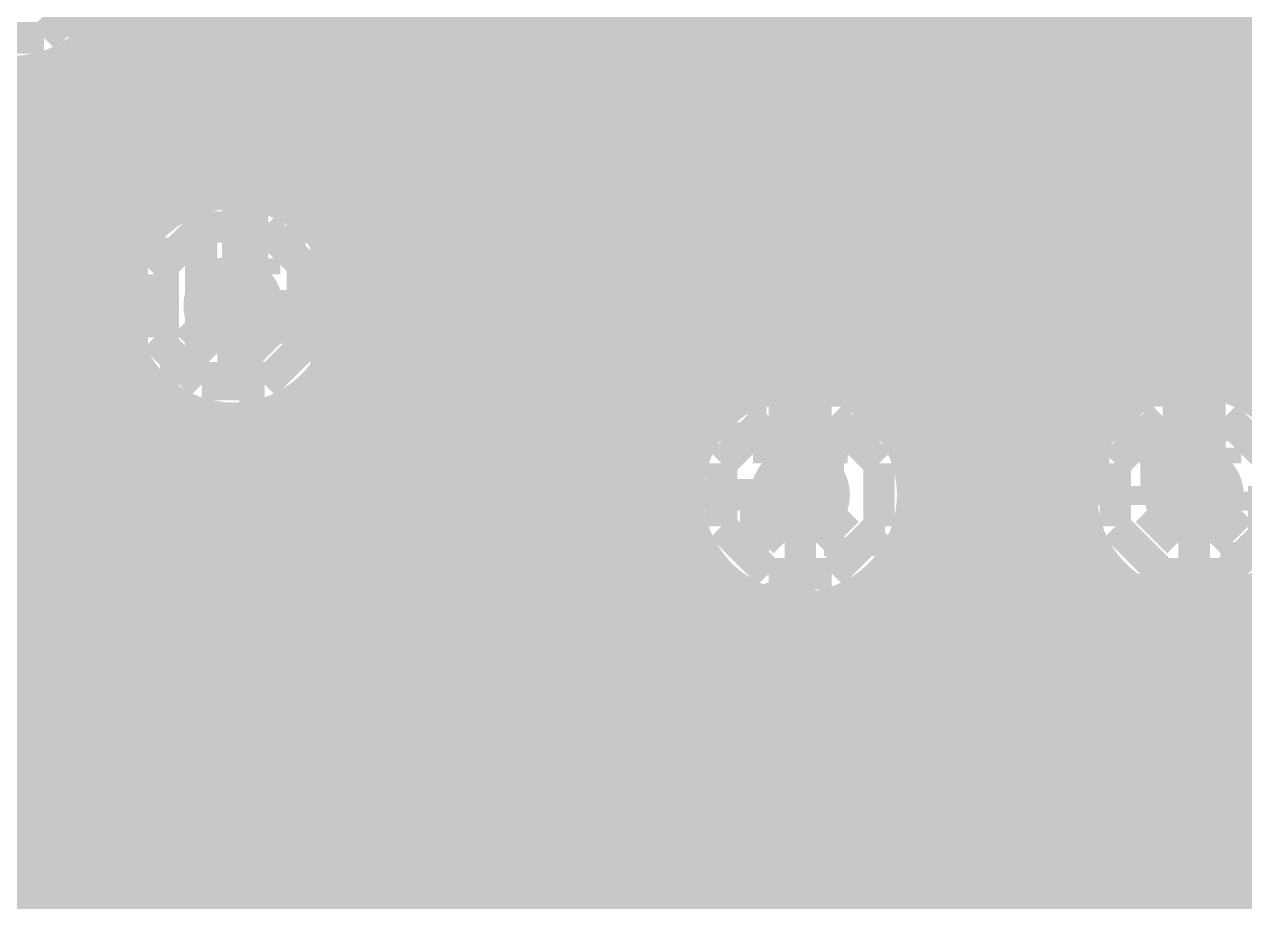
# Model space of a CAD drawing. Extents: x -5 to 157, y -120 to 103.
# Drawn here: x 106.01 to 115.85, y 38.63 to 45.7 of the extents above; entities that cross this region are included whole.
import ezdxf

# ---------------------------------------------------------------- set-up
doc = ezdxf.new("R2010")
doc.units = 0
doc.header["$MEASUREMENT"] = 0
doc.layers.get('0').update_dxf_attribs({"linetype": 'CONTINUOUS'})
for name, color, linetype in [('22-304-2_BOT', 7, 'CONTINUOUS'), ('22-304-2_DRD', 7, 'CONTINUOUS'), ('22-304-2_DRL', 2, 'CONTINUOUS'), ('22-304-2_IN1', 4, 'CONTINUOUS'), ('22-304-2_IN2', 3, 'CONTINUOUS'), ('22-304-2_SMB', 5, 'CONTINUOUS'), ('22-304-2_SMT', 10, 'CONTINUOUS'), ('22-304-2_SPB', 14, 'CONTINUOUS'), ('22-304-2_SPT', 9, 'CONTINUOUS'), ('22-304-2_SSB', 12, 'CONTINUOUS'), ('22-304-2_SST', 11, 'CONTINUOUS'), ('22-304-2_TOP', 13, 'CONTINUOUS'), ('THRUHOLE_TAP', 7, 'CONTINUOUS')]:
    doc.layers.add(name, color=color, linetype=linetype)

# ---------------------------------------------------------------- blocks, each defined once
blk = doc.blocks.new('RECTANGLE_31')
blk.add_solid([(0.9017, 0.508), (0.9017, -0.508), (-0.9017, 0.508), (-0.9017, -0.508)])
blk = doc.blocks.new('ROUND_39')
at = {"const_width": 0.40005}
blk.add_lwpolyline([(-0.200024, 0, 1), (0.200024, 0, 1)], format="xyb", close=True, dxfattribs=at)
blk = doc.blocks.new('ROUND_87')
at = {"const_width": 0.10033}
blk.add_lwpolyline([(-0.050164, 0, 1), (0.050164, 0, 1)], format="xyb", close=True, dxfattribs=at)
blk = doc.blocks.new('ROUND_38')
at = {"const_width": 0.40005}
blk.add_lwpolyline([(-0.200024, 0, 1), (0.200024, 0, 1)], format="xyb", close=True, dxfattribs=at)
blk = doc.blocks.new('RECTANGLE_26')
blk.add_solid([(0.75946, 1.52527), (0.75946, -1.52527), (-0.75946, 1.52527), (-0.75946, -1.52527)])
blk = doc.blocks.new('ROUND_80')
at = {"const_width": 0.10033}
blk.add_lwpolyline([(-0.050164, 0, 1), (0.050164, 0, 1)], format="xyb", close=True, dxfattribs=at)

msp = doc.modelspace()

# ---------------------------------------------------------------- linework, layer by layer
at = {"layer": '22-304-2_BOT', "const_width": 0.254}
for points in [[(118.745, 46.7614), (118.745, 46.609), (117.348, 45.212), (57.023, 45.212), (53.975, 48.26), (53.975, 50.292)], [(121.92, 46.7614), (121.92, 46.736), (119.888, 44.704), (88.9, 44.704), (88.519, 44.323)], [(112.395, 46.7614), (112.395, 46.355), (111.76, 45.72), (106.426, 45.72), (105.918, 46.228)], [(104.14, 43.4086), (104.3686, 43.18), (104.3686, 43.0784), (105.537, 41.91), (112.268, 41.91)], [(109.22, 43.4086), (109.1184, 43.307), (107.823, 43.307), (107.696, 43.434)], [(112.395, 43.4086), (112.395, 43.307), (114.554, 41.148), (116.586, 41.148), (117.348, 41.91)], [(115.443, 41.91), (115.443, 43.2816), (115.57, 43.4086)], [(119.888, 41.91), (118.618, 40.64), (101.6, 40.64)], [(132.461, 35.179), (132.461, 38.354), (130.556, 40.259), (124.46, 40.259), (123.317, 39.116), (97.409, 39.116), (94.869, 41.656), (79.629, 41.656)], [(111.6203, 41.275), (105.537, 41.275)], [(111.6203, 41.275), (105.537, 41.275)], [(123.23064, 39.9288), (102.16388, 39.9288)], [(118.618, 40.005), (102.2477, 40.005)], [(106.0958, 40.005), (106.0958, 39.751)], [(106.3244, 40.005), (106.3244, 39.751)], [(106.553, 40.005), (106.553, 39.751)], [(106.7816, 40.005), (106.7816, 39.751)], [(107.0102, 40.005), (107.0102, 39.751)], [(107.2388, 40.005), (107.2388, 39.751)], [(107.4674, 40.005), (107.4674, 39.751)], [(107.696, 40.005), (107.696, 39.751)], [(107.9246, 40.005), (107.9246, 39.751)], [(108.1532, 40.005), (108.1532, 39.751)], [(108.3818, 40.005), (108.3818, 39.751)], [(108.6104, 40.005), (108.6104, 39.751)], [(108.839, 40.005), (108.839, 39.751)], [(109.0676, 40.005), (109.0676, 39.751)], [(109.2962, 40.005), (109.2962, 39.751)], [(109.5248, 40.005), (109.5248, 39.751)], [(109.7534, 40.005), (109.7534, 39.751)], [(109.982, 40.005), (109.982, 39.751)], [(110.2106, 40.005), (110.2106, 39.751)], [(110.4392, 40.005), (110.4392, 39.751)], [(110.6678, 40.005), (110.6678, 39.751)], [(110.8964, 40.005), (110.8964, 39.751)], [(111.125, 40.005), (111.125, 39.751)], [(111.3536, 40.005), (111.3536, 39.751)], [(111.5822, 40.005), (111.5822, 39.751)], [(111.8108, 40.005), (111.8108, 39.751)], [(112.0394, 40.005), (112.0394, 39.751)], [(112.268, 40.005), (112.268, 39.751)], [(112.4966, 40.005), (112.4966, 39.751)], [(112.7252, 40.005), (112.7252, 39.751)], [(112.9538, 40.005), (112.9538, 39.751)], [(113.1824, 40.005), (113.1824, 39.751)], [(113.411, 40.005), (113.411, 39.751)], [(113.6396, 40.005), (113.6396, 39.751)], [(113.8682, 40.005), (113.8682, 39.751)], [(114.0968, 40.005), (114.0968, 39.751)], [(114.3254, 40.005), (114.3254, 39.751)], [(114.554, 40.005), (114.554, 39.751)], [(114.7826, 40.005), (114.7826, 39.751)], [(115.0112, 40.005), (115.0112, 39.751)], [(115.2398, 40.005), (115.2398, 39.751)], [(115.4684, 40.005), (115.4684, 39.751)], [(115.697, 40.005), (115.697, 39.751)], [(115.9256, 40.005), (115.9256, 39.751)], [(123.05284, 39.751), (101.78288, 39.751)]]:
    msp.add_lwpolyline(points, dxfattribs=at)
at = {"layer": '22-304-2_DRD', "const_width": 0.254}
for points in [[(106.172, 45.593), (106.553, 45.974)], [(105.664, 45.593), (106.172, 45.593)], [(107.442, 44.069), (107.061, 43.688)], [(107.95, 44.069), (107.442, 44.069)], [(108.331, 43.688), (107.95, 44.069)], [(107.442, 43.815), (107.442, 43.688)], [(107.569, 43.815), (107.442, 43.815)], [(107.569, 43.688), (107.569, 43.815)], [(107.823, 43.815), (107.823, 43.688)], [(107.95, 43.815), (107.823, 43.815)], [(107.95, 43.688), (107.95, 43.815)], [(107.061, 43.688), (107.061, 43.18)], [(107.442, 43.688), (107.569, 43.688)], [(107.823, 43.688), (107.95, 43.688)], [(108.331, 43.18), (108.331, 43.688)], [(107.569, 43.053), (107.315, 43.307)], [(108.077, 43.307), (107.823, 43.053)], [(107.061, 43.18), (107.442, 42.799)], [(107.95, 42.799), (108.331, 43.18)], [(107.823, 43.053), (107.569, 43.053)], [(107.442, 42.799), (107.95, 42.799)], [(112.014, 42.545), (111.633, 42.164)], [(112.522, 42.545), (112.014, 42.545)], [(112.903, 42.164), (112.522, 42.545)], [(115.189, 42.545), (114.808, 42.164)], [(115.697, 42.545), (115.189, 42.545)], [(116.078, 42.164), (115.697, 42.545)], [(112.014, 42.291), (112.014, 42.164)], [(112.141, 42.291), (112.014, 42.291)], [(112.141, 42.164), (112.141, 42.291)], [(112.395, 42.291), (112.395, 42.164)], [(112.522, 42.291), (112.395, 42.291)], [(112.522, 42.164), (112.522, 42.291)], [(115.189, 42.291), (115.189, 42.164)], [(115.316, 42.291), (115.189, 42.291)], [(115.316, 42.164), (115.316, 42.291)], [(115.57, 42.291), (115.57, 42.164)], [(115.697, 42.291), (115.57, 42.291)], [(115.697, 42.164), (115.697, 42.291)], [(111.633, 42.164), (111.633, 41.656)], [(112.014, 42.164), (112.141, 42.164)], [(112.395, 42.164), (112.522, 42.164)], [(112.903, 41.656), (112.903, 42.164)], [(114.808, 42.164), (114.808, 41.656)], [(115.189, 42.164), (115.316, 42.164)], [(115.57, 42.164), (115.697, 42.164)], [(112.141, 41.529), (111.887, 41.783)], [(112.649, 41.783), (112.395, 41.529)], [(115.316, 41.529), (115.062, 41.783)], [(115.824, 41.783), (115.57, 41.529)], [(111.633, 41.656), (112.014, 41.275)], [(112.522, 41.275), (112.903, 41.656)], [(114.808, 41.656), (115.189, 41.275)], [(115.697, 41.275), (116.078, 41.656)], [(112.395, 41.529), (112.141, 41.529)], [(115.57, 41.529), (115.316, 41.529)], [(112.014, 41.275), (112.522, 41.275)], [(115.189, 41.275), (115.697, 41.275)]]:
    msp.add_lwpolyline(points, dxfattribs=at)
at = {"layer": '22-304-2_IN1', "const_width": 0.254}
for points in [[(106.9086, 64.643), (106.9086, 43.88612)], [(107.1372, 64.643), (107.1372, 44.14774)], [(107.3658, 64.643), (107.3658, 44.27982)], [(112.1664, 62.5856), (112.1664, 42.8117)], [(112.395, 62.357), (112.395, 42.80916)], [(110.109, 62.11316), (110.109, 33.782)], [(112.6236, 62.1284), (112.6236, 42.74566)], [(109.4232, 61.97346), (109.4232, 33.782)], [(109.6518, 61.95822), (109.6518, 33.782)], [(109.8804, 62.0014), (109.8804, 33.782)], [(112.8522, 61.8998), (112.8522, 42.60342)], [(113.0808, 61.6712), (113.0808, 42.31386)], [(113.3094, 61.4426), (113.3094, 37.20084)], [(113.538, 61.214), (113.538, 37.22878)], [(113.7666, 60.9854), (113.7666, 37.20084)], [(113.9952, 60.7568), (113.9952, 37.10686)], [(114.2238, 60.5282), (114.2238, 36.91636)], [(114.4524, 60.2996), (114.4524, 33.782)], [(114.681, 60.071), (114.681, 42.40276)], [(110.3376, 59.61888), (110.3376, 36.85286)], [(111.9378, 59.66714), (111.9378, 42.75582)], [(110.5662, 59.35472), (110.5662, 37.07384)], [(111.7092, 59.37504), (111.7092, 42.62374)], [(110.7948, 59.22518), (110.7948, 37.1856)], [(111.4806, 59.23534), (111.4806, 42.36212)], [(111.0234, 59.1693), (111.0234, 37.22878)], [(111.252, 59.17184), (111.252, 37.211)], [(114.9096, 54.91988), (114.9096, 42.64406)], [(115.1382, 54.65572), (115.1382, 42.76344)], [(115.3668, 54.52618), (115.3668, 42.81424)], [(115.5954, 54.4703), (115.5954, 42.80408)], [(115.824, 54.47284), (115.824, 42.73296)], [(107.5944, 49.9618), (107.5944, 44.3357)], [(109.1946, 49.71034), (109.1946, 33.782)], [(107.823, 49.5935), (107.823, 44.33316)], [(108.966, 49.48936), (108.966, 33.782)], [(108.0516, 49.4284), (108.0516, 44.26966)], [(108.7374, 49.3776), (108.7374, 33.782)], [(108.2802, 49.34966), (108.2802, 44.12742)], [(108.5088, 49.33442), (108.5088, 43.83786)], [(106.68, 45.73524), (106.68, 33.782)], [(132.15112, 45.7708), (106.70286, 45.7708)], [(138.684, 45.5422), (106.51236, 45.5422)], [(106.4514, 45.49394), (106.4514, 33.782)], [(105.9942, 45.32376), (105.9942, 36.34486)], [(106.2228, 45.37202), (106.2228, 36.15436)], [(138.684, 45.3136), (22.52726, 45.3136)], [(138.684, 45.085), (89.01176, 45.085)], [(138.684, 44.8564), (89.25306, 44.8564)], [(138.684, 44.6278), (89.37244, 44.6278)], [(138.684, 44.3992), (89.42324, 44.3992)], [(107.16514, 44.1706), (89.41308, 44.1706)], [(133.58114, 44.1706), (108.22686, 44.1706)], [(106.94416, 43.942), (89.34196, 43.942)], [(133.36016, 43.942), (108.44784, 43.942)], [(106.8324, 43.7134), (89.1921, 43.7134)], [(133.2484, 43.7134), (108.5596, 43.7134)], [(106.78922, 43.4848), (88.86698, 43.4848)], [(133.20522, 43.4848), (108.60278, 43.4848)], [(106.80446, 43.2562), (71.37654, 43.2562)], [(133.22046, 43.2562), (108.585, 43.2562)], [(106.8832, 43.0276), (71.2978, 43.0276)], [(106.9086, 42.98188), (106.9086, 33.782)], [(133.2992, 43.0276), (108.50626, 43.0276)], [(108.5088, 43.03014), (108.5088, 33.782)], [(107.0483, 42.799), (71.13524, 42.799)], [(112.08512, 42.799), (108.3437, 42.799)], [(115.26012, 42.799), (112.45088, 42.799)], [(117.16512, 42.799), (115.62588, 42.799)], [(107.1372, 42.71772), (107.1372, 33.782)], [(108.2802, 42.73804), (108.2802, 33.782)], [(107.4166, 42.5704), (76.48194, 42.5704)], [(107.3658, 42.58818), (107.3658, 33.782)], [(111.6457, 42.5704), (107.9754, 42.5704)], [(108.0516, 42.59834), (108.0516, 33.782)], [(114.8207, 42.5704), (112.8903, 42.5704)], [(107.5944, 42.5323), (107.5944, 33.782)], [(107.823, 42.53484), (107.823, 33.782)], [(111.47044, 42.3418), (80.22336, 42.3418)], [(114.64544, 42.3418), (113.06556, 42.3418)], [(111.38408, 42.1132), (80.41386, 42.1132)], [(114.55908, 42.1132), (113.15192, 42.1132)], [(111.36122, 41.8846), (80.50784, 41.8846)], [(114.53622, 41.8846), (113.17478, 41.8846)], [(111.39678, 41.656), (80.53578, 41.656)], [(114.57178, 41.656), (113.13922, 41.656)], [(113.0808, 41.50614), (113.0808, 37.10686)], [(111.49838, 41.4274), (102.05212, 41.4274)], [(111.4806, 41.45788), (111.4806, 37.13226)], [(114.67338, 41.4274), (113.03508, 41.4274)], [(114.681, 41.41724), (114.681, 33.782)], [(111.70412, 41.1988), (102.31374, 41.1988)], [(111.7092, 41.19372), (111.7092, 36.9697)], [(114.87912, 41.1988), (112.83188, 41.1988)], [(112.8522, 41.21404), (112.8522, 36.91636)], [(114.9096, 41.17594), (114.9096, 33.782)], [(111.9378, 41.06418), (111.9378, 36.6014)], [(112.1664, 41.0083), (112.1664, 33.782)], [(112.395, 41.01084), (112.395, 33.782)], [(112.6236, 41.07434), (112.6236, 33.782)], [(115.1382, 41.05402), (115.1382, 33.782)], [(115.3668, 41.00576), (115.3668, 37.58692)], [(115.5954, 41.01592), (115.5954, 37.84854)], [(115.824, 41.08704), (115.824, 37.98062)], [(138.684, 40.9702), (102.44582, 40.9702)], [(138.684, 40.7416), (102.5017, 40.7416)], [(138.684, 40.513), (102.49916, 40.513)], [(138.684, 40.2844), (102.43566, 40.2844)], [(138.684, 40.0558), (102.29342, 40.0558)], [(138.684, 39.8272), (102.00386, 39.8272)], [(138.684, 39.5986), (100.88372, 39.5986)], [(138.684, 39.37), (100.74148, 39.37)], [(138.684, 39.1414), (100.48494, 39.1414)], [(138.684, 38.9128), (87.51824, 38.9128)], [(138.684, 38.6842), (87.45982, 38.6842)]]:
    msp.add_lwpolyline(points, dxfattribs=at)
for points in [[(105.01122, 46.228, 0.4142136), (105.918, 45.32122)], [(105.918, 45.32122, 0.4142136), (106.82478, 46.228)], [(107.696, 44.34078, 0.4142136), (106.78922, 43.434)], [(108.60278, 43.434, 0.4142136), (107.696, 44.34078)], [(106.78922, 43.434, 0.4142136), (107.696, 42.52722)], [(107.696, 42.52722, 0.4142136), (108.60278, 43.434)], [(112.268, 42.81678, 0.4142136), (111.36122, 41.91)], [(113.17478, 41.91, 0.4142136), (112.268, 42.81678)], [(115.443, 42.81678, 0.4142136), (114.53622, 41.91)], [(116.34978, 41.91, 0.4142136), (115.443, 42.81678)], [(111.36122, 41.91, 0.4142136), (112.268, 41.00322)], [(112.268, 41.00322, 0.4142136), (113.17478, 41.91)], [(114.53622, 41.91, 0.4142136), (115.443, 41.00322)], [(115.443, 41.00322, 0.4142136), (116.34978, 41.91)]]:
    msp.add_lwpolyline(points, format="xyb", dxfattribs=at)
at = {"layer": '22-304-2_IN2', "const_width": 0.254}
for points in [[(107.9246, 52.21478), (107.9246, 44.43476)], [(108.1532, 51.98618), (108.1532, 44.35348)], [(108.3818, 51.75758), (108.3818, 44.196)], [(107.696, 51.58232), (107.696, 44.46016)], [(108.6104, 51.52898), (108.6104, 43.89882)], [(107.4674, 51.31054), (107.4674, 44.43476)], [(108.839, 51.30038), (108.839, 2.27584)], [(107.2388, 51.16322), (107.2388, 44.35348)], [(107.0102, 51.08956), (107.0102, 44.196)], [(109.0676, 51.07178), (109.0676, 2.07518)], [(109.2962, 50.84318), (109.2962, 2.17932)], [(109.5248, 50.61458), (109.5248, 2.24282)], [(109.7534, 50.38598), (109.7534, 2.2733)], [(109.982, 50.15738), (109.982, 2.2733)], [(110.2106, 49.92878), (110.2106, 2.23774)], [(110.4392, 49.70018), (110.4392, 2.16916)], [(110.6678, 49.47158), (110.6678, 2.06248)], [(110.8964, 49.24298), (110.8964, 1.905)], [(111.125, 49.01438), (111.125, 1.6764)], [(111.3536, 48.78578), (111.3536, 42.37482)], [(111.5822, 48.55718), (111.5822, 42.672)], [(111.8108, 48.32858), (111.8108, 42.82948)], [(112.0394, 48.09998), (112.0394, 42.91076)], [(112.268, 47.88916), (112.268, 42.93616)], [(112.4966, 47.752), (112.4966, 42.91076)], [(112.7252, 47.67072), (112.7252, 42.82948)], [(112.9538, 47.63516), (112.9538, 42.672)], [(113.1824, 47.63262), (113.1824, 42.37482)], [(113.411, 47.63262), (113.411, 37.34054)], [(113.6396, 47.63262), (113.6396, 37.34308)], [(113.8682, 47.63262), (113.8682, 37.29228)], [(114.0968, 47.63262), (114.0968, 37.18306)], [(114.3254, 47.63262), (114.3254, 36.97986)], [(114.554, 47.63262), (114.554, 42.42308)], [(114.7826, 47.63262), (114.7826, 42.69486)], [(115.0112, 47.63262), (115.0112, 42.83964)], [(115.2398, 47.63262), (115.2398, 42.91584)], [(115.4684, 47.63262), (115.4684, 42.93616)], [(115.697, 47.63262), (115.697, 42.90314)], [(115.9256, 47.63262), (115.9256, 42.81424)], [(137.16762, 45.6438), (106.76128, 45.6438)], [(106.7816, 45.67428), (106.7816, 43.89882)], [(106.553, 45.42028), (106.553, 35.70478)], [(137.16762, 45.4152), (106.54284, 45.4152)], [(106.3244, 45.28566), (106.3244, 36.21786)], [(137.16762, 45.1866), (89.07272, 45.1866)], [(106.0958, 45.21708), (106.0958, 36.42106)], [(137.16762, 44.958), (89.32418, 44.958)], [(137.16762, 44.7294), (89.46134, 44.7294)], [(137.16762, 44.5008), (89.52992, 44.5008)], [(107.10418, 44.2722), (89.54262, 44.2722)], [(137.16762, 44.2722), (108.28782, 44.2722)], [(106.8705, 44.0436), (89.50706, 44.0436)], [(136.60628, 44.0436), (108.5215, 44.0436)], [(106.7435, 43.815), (89.41054, 43.815)], [(136.35228, 43.815), (108.6485, 43.815)], [(106.68, 43.5864), (89.23274, 43.5864)], [(136.21766, 43.5864), (108.70946, 43.5864)], [(106.67238, 43.3578), (88.86698, 43.3578)], [(136.14908, 43.3578), (108.71962, 43.3578)], [(106.71556, 43.1292), (22.93366, 43.1292)], [(136.13384, 43.1292), (108.67644, 43.1292)], [(106.7816, 42.96664), (106.7816, 2.27584)], [(108.6104, 42.96664), (108.6104, 2.27584)], [(106.8197, 42.9006), (23.0886, 42.9006)], [(111.99876, 42.9006), (108.5723, 42.9006)], [(115.17376, 42.9006), (112.5347, 42.9006)], [(117.07876, 42.9006), (115.7097, 42.9006)], [(107.00766, 42.672), (79.77378, 42.672)], [(107.0102, 42.66946), (107.0102, 2.27584)], [(111.57966, 42.672), (108.3818, 42.672)], [(108.3818, 42.66946), (108.3818, 2.27584)], [(114.75466, 42.672), (112.9538, 42.672)], [(107.2388, 42.51452), (107.2388, 2.27584)], [(108.1532, 42.51452), (108.1532, 2.27584)], [(107.42676, 42.4434), (80.28686, 42.4434)], [(107.4674, 42.43324), (107.4674, 2.27584)], [(107.696, 42.40784), (107.696, 2.27584)], [(107.9246, 42.43324), (107.9246, 2.27584)], [(111.3917, 42.4434), (107.9627, 42.4434)], [(114.5667, 42.4434), (113.1443, 42.4434)], [(111.28756, 42.2148), (80.49006, 42.2148)], [(114.46256, 42.2148), (113.24844, 42.2148)], [(111.24438, 41.9862), (80.59928, 41.9862)], [(114.41938, 41.9862), (113.29162, 41.9862)], [(111.252, 41.7576), (80.65008, 41.7576)], [(114.427, 41.7576), (113.28146, 41.7576)], [(111.3155, 41.529), (102.11308, 41.529)], [(114.4905, 41.529), (113.2205, 41.529)], [(111.3536, 41.44264), (111.3536, 1.905)], [(113.1824, 41.44264), (113.1824, 37.28466)], [(114.554, 41.39692), (114.554, 36.46678)], [(111.4425, 41.3004), (102.38486, 41.3004)], [(114.6175, 41.3004), (113.0935, 41.3004)], [(111.5822, 41.14546), (111.5822, 2.06248)], [(112.9538, 41.14546), (112.9538, 37.16528)], [(114.7826, 41.12514), (114.7826, 3.82016)], [(111.67618, 41.0718), (102.52964, 41.0718)], [(114.85118, 41.0718), (112.85982, 41.0718)], [(115.9256, 41.00322), (115.9256, 38.13556)], [(111.8108, 40.99052), (111.8108, 2.16916)], [(112.0394, 40.90924), (112.0394, 2.23774)], [(112.4966, 40.90924), (112.4966, 2.2733)], [(112.7252, 40.99052), (112.7252, 36.94684)], [(115.0112, 40.97782), (115.0112, 3.79984)], [(115.2398, 40.90416), (115.2398, 37.59962)], [(115.697, 40.91432), (115.697, 38.05428)], [(137.16762, 40.8432), (102.60584, 40.8432)], [(112.268, 40.88384), (112.268, 2.2733)], [(115.4684, 40.88384), (115.4684, 37.8968)], [(137.16762, 40.6146), (102.62616, 40.6146)], [(137.16762, 40.386), (102.59314, 40.386)], [(137.16762, 40.1574), (102.50424, 40.1574)], [(137.16762, 39.9288), (102.33914, 39.9288)], [(137.16762, 39.7002), (102.01148, 39.7002)], [(137.16762, 39.4716), (100.9523, 39.4716)], [(137.16762, 39.243), (100.78974, 39.243)], [(137.16762, 39.0144), (100.50526, 39.0144)], [(137.16762, 38.7858), (87.61222, 38.7858)], [(137.16762, 38.5572), (87.53602, 38.5572)]]:
    msp.add_lwpolyline(points, dxfattribs=at)
for points in [[(104.89184, 46.228, 0.4142136), (105.918, 45.20184)], [(105.918, 45.20184, 0.4142136), (106.94416, 46.228)], [(107.696, 44.46016, 0.4142136), (106.66984, 43.434)], [(108.72216, 43.434, 0.4142136), (107.696, 44.46016)], [(106.66984, 43.434, 0.4142136), (107.696, 42.40784)], [(107.696, 42.40784, 0.4142136), (108.72216, 43.434)], [(112.268, 42.93616, 0.4142136), (111.24184, 41.91)], [(113.29416, 41.91, 0.4142136), (112.268, 42.93616)], [(115.443, 42.93616, 0.4142136), (114.41684, 41.91)], [(116.3955, 42.291, 0.3066789), (115.443, 42.93616)], [(111.24184, 41.91, 0.4142136), (112.268, 40.88384)], [(112.268, 40.88384, 0.4142136), (113.29416, 41.91)], [(114.41684, 41.91, 0.4142136), (115.443, 40.88384)], [(115.443, 40.88384, 0.3066794), (116.3955, 41.529)]]:
    msp.add_lwpolyline(points, format="xyb", dxfattribs=at)
at = {"layer": '22-304-2_SSB', "const_width": 0.1524}
for points in [[(107.823, 42.418), (110.617, 42.418), (110.617, 47.752), (107.823, 47.752), (107.823, 42.418)], [(110.998, 42.418), (113.792, 42.418), (113.792, 47.752), (110.998, 47.752), (110.998, 42.418)], [(114.173, 42.418), (116.967, 42.418), (116.967, 47.752), (114.173, 47.752), (114.173, 42.418)], [(108.43006, 41.73982), (109.44606, 42.09542), (109.44606, 41.62044)], [(112.0267, 41.49344), (111.85906, 41.5544), (111.85906, 41.91), (112.0267, 41.96842), (112.36706, 41.96842), (112.5347, 41.84904), (112.5347, 41.49344), (112.87506, 41.49344), (112.87506, 41.96842)], [(115.16106, 41.97604), (115.16106, 41.73982)], [(115.16106, 41.8592), (116.17706, 41.8592), (116.00688, 41.73982)], [(108.93806, 40.8432), (108.93806, 41.1988), (108.76788, 41.25722), (108.5977, 41.25722), (108.43006, 41.1988), (108.43006, 40.8432), (108.5977, 40.78224), (108.76788, 40.78224), (109.44606, 41.021)], [(115.16106, 40.90162), (116.17706, 41.25722), (116.17706, 40.78224)], [(112.36706, 40.7162), (112.36706, 41.0718), (112.19688, 41.13022), (112.0267, 41.13022), (111.85906, 41.0718), (111.85906, 40.7162), (112.0267, 40.65524), (112.19688, 40.65524), (112.87506, 40.894)], [(108.93806, 40.24122), (108.43006, 40.41902)], [(108.93806, 39.94404), (108.93806, 40.29964), (109.1057, 40.41902), (109.27588, 40.41902), (109.44606, 40.29964), (109.44606, 39.94404), (108.43006, 39.94404)], [(115.66906, 40.24122), (115.16106, 40.41902)], [(115.66906, 39.94404), (115.66906, 40.29964), (115.8367, 40.41902), (116.00688, 40.41902), (116.17706, 40.29964), (116.17706, 39.94404), (115.16106, 39.94404)], [(112.36706, 40.11422), (111.85906, 40.29202)], [(112.36706, 39.81704), (112.36706, 40.17264), (112.5347, 40.29202), (112.70488, 40.29202), (112.87506, 40.17264), (112.87506, 39.81704), (111.85906, 39.81704)]]:
    msp.add_lwpolyline(points, dxfattribs=at)
at = {"layer": '22-304-2_SST'}
for points, const_width in [([(108.30052, 44.80052), (108.30052, 46.07052), (108.0897, 45.8597)], 0.254), ([(109.92866, 44.72686), (109.92866, 44.58462), (109.92866, 44.40428), (109.92866, 44.58462), (109.67974, 44.58462), (109.67974, 44.72686), (109.92866, 44.72686), (109.92866, 45.20184), (109.67974, 45.20184), (109.67974, 45.34408), (109.67974, 45.35932), (109.92866, 45.35932), (109.92866, 45.34408), (109.67974, 45.34408)], 0.1524), ([(109.92866, 45.34408), (109.92866, 45.20184)], 0.1524), ([(112.46866, 44.72686), (112.46866, 44.58462), (112.46866, 44.40428), (112.46866, 44.58462), (112.21974, 44.58462), (112.21974, 44.40428), (112.21974, 44.58462), (112.21974, 44.72686), (112.46866, 44.72686), (112.46866, 45.20184), (112.21974, 45.20184), (112.21974, 45.34408), (112.21974, 45.35932), (112.46866, 45.35932), (112.46866, 45.34408), (112.21974, 45.34408)], 0.1524), ([(112.46866, 45.34408), (112.46866, 45.20184)], 0.1524), ([(115.00866, 44.72686), (115.00866, 44.58462), (115.00866, 44.40428), (115.00866, 44.58462), (114.75974, 44.58462), (114.75974, 44.40428), (114.75974, 44.58462), (114.75974, 44.72686), (115.00866, 44.72686), (115.00866, 45.20184), (114.75974, 45.20184), (114.75974, 45.34408), (114.75974, 45.35932), (115.00866, 45.35932), (115.00866, 45.34408), (114.75974, 45.34408)], 0.1524), ([(115.00866, 45.34408), (115.00866, 45.20184)], 0.1524), ([(109.67974, 45.20184), (109.67974, 44.72686)], 0.1524), ([(112.21974, 45.20184), (112.21974, 44.72686)], 0.1524), ([(114.75974, 45.20184), (114.75974, 44.72686)], 0.1524), ([(108.51388, 44.80052), (108.0897, 44.80052)], 0.254), ([(109.67974, 44.58462), (109.67974, 44.40428)], 0.1524), ([(111.19866, 44.40428), (111.19866, 44.56176), (110.94974, 44.56176), (110.94974, 44.40428)], 0.1524), ([(113.73866, 44.40428), (113.73866, 44.56176), (113.48974, 44.56176), (113.48974, 44.40428)], 0.1524), ([(106.934, 43.90644), (107.38358, 43.90644), (107.38358, 44.40428), (106.934, 44.40428), (106.934, 43.90644), (106.934, 43.83024), (106.934, 39.9796), (106.934, 39.90594), (106.934, 39.40556), (107.38358, 39.40556), (107.6833, 39.40556), (107.90428, 39.40556), (108.204, 39.40556), (110.2741, 39.40556)], 0.1524), ([(107.6833, 44.40428), (107.90428, 44.40428), (107.90428, 43.2054), (107.6833, 43.2054), (107.6833, 44.40428), (107.38358, 44.40428)], 0.1524), ([(109.0041, 44.40428), (108.204, 44.40428), (107.90428, 44.40428)], 0.1524), ([(108.204, 44.40428), (108.204, 43.2054), (107.90428, 43.2054)], 0.1524), ([(108.90504, 43.83024), (134.83336, 43.83024), (134.83336, 43.90644), (133.4643, 43.90644), (133.4643, 44.40428)], 0.1524), ([(110.6043, 44.40428), (110.6043, 43.90644), (111.5441, 43.90644), (111.5441, 44.40428), (110.6043, 44.40428), (109.0041, 44.40428), (109.0041, 43.90644), (108.90504, 43.90644), (108.90504, 43.83024), (108.90504, 39.9796)], 0.1524), ([(113.1443, 44.40428), (113.1443, 43.90644), (114.0841, 43.90644), (114.0841, 44.40428), (113.1443, 44.40428), (111.5441, 44.40428)], 0.1524), ([(115.6843, 44.40428), (115.6843, 43.90644), (116.6241, 43.90644), (116.6241, 44.40428), (115.6843, 44.40428), (114.0841, 44.40428)], 0.1524), ([(110.6043, 44.18076), (109.0041, 44.18076)], 0.1524), ([(111.5441, 44.18076), (113.1443, 44.18076)], 0.1524), ([(114.0841, 44.18076), (115.6843, 44.18076)], 0.1524), ([(107.38358, 43.90644), (107.38358, 43.83786)], 0.1524), ([(109.0041, 43.93184), (110.6043, 43.93184)], 0.1524), ([(111.5441, 43.93184), (113.1443, 43.93184)], 0.1524), ([(114.0841, 43.93184), (115.6843, 43.93184)], 0.1524), ([(107.18292, 43.83024), (106.934, 43.83024)], 0.1524), ([(107.38358, 39.97198), (107.18292, 39.9796), (107.18292, 43.83024), (107.38358, 43.83786), (107.38358, 42.90568), (107.8738, 42.90568), (107.8738, 42.4053), (107.38358, 42.4053), (107.38358, 41.40454), (107.8738, 41.40454), (107.8738, 40.9067), (107.38358, 40.9067), (107.38358, 39.97198), (107.38358, 39.90594), (107.38358, 39.40556)], 0.1524), ([(109.38002, 42.95648), (109.38002, 42.3545), (109.60354, 42.3545), (109.60354, 41.90492), (110.00486, 41.90492), (110.00486, 42.3545), (110.22838, 42.3545), (110.22838, 42.95648), (110.00486, 42.95648), (110.00486, 43.40606), (109.60354, 43.40606), (109.60354, 42.95648), (109.38002, 42.95648)], 0.1524), ([(111.92002, 42.95648), (111.92002, 42.3545), (112.14354, 42.3545), (112.14354, 41.90492), (112.54486, 41.90492), (112.54486, 42.3545), (112.76838, 42.3545), (112.76838, 42.95648), (112.54486, 42.95648), (112.54486, 43.40606), (112.14354, 43.40606), (112.14354, 42.95648), (111.92002, 42.95648)], 0.1524), ([(114.46002, 42.95648), (114.46002, 42.3545), (114.68354, 42.3545), (114.68354, 41.90492), (115.08486, 41.90492), (115.08486, 42.3545), (115.30838, 42.3545), (115.30838, 42.95648), (115.08486, 42.95648), (115.08486, 43.40606), (114.68354, 43.40606), (114.68354, 42.95648), (114.46002, 42.95648)], 0.1524), ([(107.6833, 43.2054), (107.38358, 43.2054)], 0.1524), ([(108.90504, 43.2054), (108.204, 43.2054)], 0.1524), ([(111.27486, 40.8559), (111.49838, 40.8559), (111.49838, 41.45534), (111.27486, 41.45534), (111.27486, 41.90492), (110.87354, 41.90492), (110.87354, 41.45534), (110.65002, 41.45534), (110.65002, 40.8559), (110.87354, 40.8559), (110.87354, 40.40632), (111.27486, 40.40632), (111.27486, 40.8559)], 0.1524), ([(113.81486, 40.8559), (114.03838, 40.8559), (114.03838, 41.45534), (113.81486, 41.45534), (113.81486, 41.90492), (113.41354, 41.90492), (113.41354, 41.45534), (113.19002, 41.45534), (113.19002, 40.8559), (113.41354, 40.8559), (113.41354, 40.40632), (113.81486, 40.40632), (113.81486, 40.8559)], 0.1524), ([(116.35486, 40.8559), (116.57838, 40.8559), (116.57838, 41.45534), (116.35486, 41.45534), (116.35486, 41.90492), (115.95354, 41.90492), (115.95354, 41.45534), (115.73002, 41.45534), (115.73002, 40.8559), (115.95354, 40.8559), (115.95354, 40.40632), (116.35486, 40.40632), (116.35486, 40.8559)], 0.1524), ([(107.6833, 39.40556), (107.6833, 40.60444), (107.38358, 40.60444)], 0.1524), ([(107.90428, 39.40556), (107.90428, 40.60444), (107.6833, 40.60444)], 0.1524), ([(108.90504, 40.60444), (108.204, 40.60444), (107.90428, 40.60444)], 0.1524), ([(108.204, 39.40556), (108.204, 40.60444)], 0.1524), ([(106.934, 39.9796), (107.18292, 39.9796)], 0.1524), ([(112.8141, 39.40556), (112.8141, 39.90594), (111.8743, 39.90594), (111.8743, 39.40556), (110.2741, 39.40556), (110.2741, 39.90594), (108.90504, 39.90594), (108.90504, 39.9796), (134.83336, 39.9796)], 0.1524), ([(107.38358, 39.90594), (106.934, 39.90594)], 0.1524), ([(111.8743, 39.88054), (110.2741, 39.88054)], 0.1524), ([(114.4143, 39.88054), (112.8141, 39.88054)], 0.1524), ([(115.3541, 39.40556), (115.3541, 39.90594), (114.4143, 39.90594), (114.4143, 39.40556)], 0.1524), ([(116.9543, 39.88054), (115.3541, 39.88054)], 0.1524), ([(110.2741, 39.62908), (111.8743, 39.62908)], 0.1524), ([(112.8141, 39.62908), (114.4143, 39.62908)], 0.1524), ([(115.3541, 39.62908), (116.9543, 39.62908)], 0.1524), ([(109.92866, 39.40556), (109.92866, 39.24554), (109.67974, 39.24554), (109.67974, 39.40556)], 0.1524), ([(111.19866, 39.40556), (111.19866, 39.18966), (111.19866, 39.04742), (110.94974, 39.04742), (110.94974, 39.18966), (110.94974, 39.40556)], 0.1524), ([(116.9543, 39.40556), (115.3541, 39.40556), (114.4143, 39.40556), (112.8141, 39.40556), (111.8743, 39.40556)], 0.1524), ([(112.46866, 39.40556), (112.46866, 39.24554), (112.21974, 39.24554), (112.21974, 39.40556)], 0.1524), ([(113.73866, 39.40556), (113.73866, 39.18966), (113.73866, 39.04742), (113.48974, 39.04742), (113.48974, 39.18966), (113.48974, 39.40556)], 0.1524), ([(115.00866, 39.40556), (115.00866, 39.24554), (114.75974, 39.24554), (114.75974, 39.40556)], 0.1524), ([(111.19866, 38.5826), (111.19866, 39.04742), (111.19866, 39.18966), (110.94974, 39.18966), (110.94974, 39.04742), (110.94974, 38.5826), (110.94974, 38.44036), (111.19866, 38.44036), (111.19866, 38.5826), (110.94974, 38.5826)], 0.1524), ([(113.73866, 38.5826), (113.73866, 39.04742), (113.73866, 39.18966), (113.48974, 39.18966), (113.48974, 39.04742), (113.48974, 38.5826), (113.48974, 38.44036), (113.73866, 38.44036), (113.73866, 38.5826), (113.48974, 38.5826)], 0.1524)]:
    msp.add_lwpolyline(points, dxfattribs=dict(at, const_width=const_width))
at = {"layer": '22-304-2_TOP'}
for points, const_width in [([(105.537, 35.56), (105.537, 44.196), (111.125, 49.784), (111.125, 60.071)], 0.254), ([(111.57458, 49.33442), (106.172, 43.93184)], 0.254), ([(108.3818, 46.14164), (108.3818, 44.069)], 0.254), ([(108.53674, 46.1772), (108.53674, 44.069)], 0.254), ([(111.07166, 46.1772), (111.07166, 42.1132)], 0.254), ([(113.61166, 46.1772), (111.07674, 46.1772), (111.07674, 42.1132)], 0.254), ([(113.61166, 46.1772), (113.61166, 42.1132)], 0.254), ([(116.15166, 46.1772), (113.61674, 46.1772), (113.61674, 42.1132)], 0.254), ([(108.1532, 45.91304), (108.1532, 44.21886)], 0.254), ([(108.53674, 45.6438), (107.88142, 45.6438)], 0.254), ([(107.9246, 45.68444), (107.9246, 44.31284)], 0.254), ([(107.696, 45.45584), (107.696, 44.34078)], 0.254), ([(108.53674, 45.4152), (107.65282, 45.4152)], 0.254), ([(107.4674, 45.22724), (107.4674, 44.31284)], 0.254), ([(108.53674, 45.1866), (107.42422, 45.1866)], 0.254), ([(108.53674, 44.958), (107.19562, 44.958)], 0.254), ([(107.2388, 44.99864), (107.2388, 44.21886)], 0.254), ([(108.53674, 44.7294), (106.96702, 44.7294)], 0.254), ([(107.0102, 44.77004), (107.0102, 44.02836)], 0.254), ([(106.7816, 44.54144), (106.7816, 31.3055)], 0.254), ([(108.53674, 44.5008), (106.73842, 44.5008)], 0.254), ([(107.34802, 44.2722), (106.50982, 44.2722)], 0.254), ([(106.553, 44.31284), (106.553, 31.3055)], 0.254), ([(108.53674, 44.2722), (108.04398, 44.2722)], 0.254), ([(107.696, 43.434), (108.966, 43.434), (109.6772, 44.1452), (109.8042, 44.1452)], 0.254), ([(112.268, 41.91), (112.3442, 41.9862), (112.3442, 44.1452)], 0.254), ([(114.8842, 44.1452), (114.8842, 42.4688), (115.443, 41.91)], 0.254), ([(107.0229, 44.0436), (106.28122, 44.0436)], 0.254), ([(106.3244, 44.08424), (106.3244, 36.01212)], 0.254), ([(108.53674, 44.069), (108.3437, 44.069)], 0.254), ([(106.172, 43.93184), (106.172, 36.2077)], 0.254), ([(106.87304, 43.815), (106.172, 43.815)], 0.254), ([(106.80192, 43.5864), (106.172, 43.5864)], 0.254), ([(106.79176, 43.3578), (106.172, 43.3578)], 0.254), ([(106.84002, 43.1292), (106.172, 43.1292)], 0.254), ([(106.96194, 42.9006), (106.172, 42.9006)], 0.254), ([(107.0102, 42.83964), (107.0102, 31.3055)], 0.254), ([(108.53674, 42.799), (108.3437, 42.799)], 0.254), ([(108.3818, 42.799), (108.3818, 31.3055)], 0.254), ([(108.53674, 42.799), (108.53674, 42.1132)], 0.254), ([(107.20324, 42.672), (106.172, 42.672)], 0.254), ([(108.53674, 42.672), (108.18876, 42.672)], 0.254), ([(107.2388, 42.64914), (107.2388, 31.3055)], 0.254), ([(108.1532, 42.64914), (108.1532, 31.3055)], 0.254), ([(107.4674, 42.55516), (107.4674, 31.3055)], 0.254), ([(107.696, 42.52722), (107.696, 31.3055)], 0.254), ([(107.9246, 42.55516), (107.9246, 31.3055)], 0.254), ([(108.53674, 42.4434), (106.172, 42.4434)], 0.254), ([(108.53674, 42.2148), (106.172, 42.2148)], 0.254), ([(111.07166, 42.1132), (108.53674, 42.1132)], 0.254), ([(108.6104, 42.1132), (108.6104, 31.3055)], 0.254), ([(108.839, 42.1132), (108.839, 31.3055)], 0.254), ([(109.0676, 42.1132), (109.0676, 31.3055)], 0.254), ([(109.2962, 42.1132), (109.2962, 31.3055)], 0.254), ([(109.5248, 42.1132), (109.5248, 31.3055)], 0.254), ([(109.7534, 42.1132), (109.7534, 31.3055)], 0.254), ([(109.982, 42.1132), (109.982, 41.67886)], 0.254), ([(110.2106, 42.1132), (110.2106, 41.67886)], 0.254), ([(110.4392, 42.1132), (110.4392, 41.67886)], 0.254), ([(110.6678, 42.1132), (110.6678, 41.67886)], 0.254), ([(110.8964, 42.1132), (110.8964, 41.67886)], 0.254), ([(111.38154, 42.1132), (111.07674, 42.1132)], 0.254), ([(111.125, 42.1132), (111.125, 41.67886)], 0.254), ([(111.3536, 42.1132), (111.3536, 41.67886)], 0.254), ([(113.61166, 42.1132), (113.15192, 42.1132)], 0.254), ([(113.1824, 42.1132), (113.1824, 41.67886)], 0.254), ([(113.411, 42.1132), (113.411, 41.67886)], 0.254), ([(114.35842, 42.1132), (113.61674, 42.1132)], 0.254), ([(113.6396, 42.1132), (113.6396, 41.67886)], 0.254), ([(113.8682, 42.1132), (113.8682, 41.67886)], 0.254), ([(114.0968, 42.1132), (114.0968, 41.67886)], 0.254), ([(114.3254, 42.1132), (114.3254, 41.67886)], 0.254), ([(111.36376, 41.9862), (106.172, 41.9862)], 0.254), ([(114.46764, 41.9862), (113.17224, 41.9862)], 0.254), ([(111.37392, 41.7576), (106.172, 41.7576)], 0.254), ([(114.54892, 41.7576), (113.16208, 41.7576)], 0.254), ([(114.554, 41.72712), (114.554, 41.67886)], 0.254), ([(109.80674, 41.67886), (109.80674, 37.61232)], 0.254), ([(111.38916, 41.67886), (109.80674, 41.67886)], 0.254), ([(111.0742, 41.61536), (111.0742, 39.64432)], 0.381), ([(114.56416, 41.67886), (113.1443, 41.67886)], 0.254), ([(109.80674, 41.529), (106.172, 41.529)], 0.254), ([(109.80674, 41.3004), (106.172, 41.3004)], 0.254), ([(114.88166, 41.19626), (114.88166, 37.61232)], 0.254), ([(114.88674, 41.19118), (114.88674, 37.61232)], 0.254), ([(109.80674, 41.0718), (106.172, 41.0718)], 0.254), ([(112.34166, 41.00576), (112.34166, 37.61232)], 0.254), ([(112.34674, 41.00576), (112.34674, 37.61232)], 0.254), ([(109.80674, 40.8432), (106.172, 40.8432)], 0.254), ([(109.80674, 40.6146), (106.172, 40.6146)], 0.254), ([(109.80674, 40.386), (106.172, 40.386)], 0.254), ([(109.80674, 40.1574), (106.172, 40.1574)], 0.254), ([(109.80674, 39.9288), (106.172, 39.9288)], 0.254), ([(109.80674, 39.7002), (106.172, 39.7002)], 0.254), ([(109.87024, 39.64432), (111.0742, 39.64432)], 0.381), ([(111.0742, 37.67582), (111.0742, 39.64432)], 0.381), ([(111.0742, 36.322), (111.0742, 39.64432)], 0.254), ([(111.0742, 39.64432), (111.0742, 36.322)], 0.254), ([(113.6142, 39.64432), (113.6142, 36.3982), (113.538, 36.322)], 0.254), ([(109.80674, 39.4716), (106.172, 39.4716)], 0.254), ([(109.80674, 39.243), (106.172, 39.243)], 0.254), ([(109.80674, 39.0144), (106.172, 39.0144)], 0.254), ([(109.80674, 38.7858), (106.172, 38.7858)], 0.254), ([(109.80674, 38.5572), (106.172, 38.5572)], 0.254)]:
    msp.add_lwpolyline(points, dxfattribs=dict(at, const_width=const_width))
at = {"layer": '22-304-2_TOP', "const_width": 0.254}
for points in [[(107.696, 44.34078, 0.4142136), (106.78922, 43.434)], [(108.3437, 44.069, 0.2014867), (107.696, 44.34105)], [(106.78922, 43.434, 0.4142136), (107.696, 42.52722)], [(107.696, 42.52722, 0.2014863), (108.34351, 42.79919)], [(111.38154, 42.1132, 0.056393), (111.35855, 41.91)], [(113.17478, 41.91, 0.0565499), (113.15173, 42.11316)], [(114.35842, 42.1132, 0.0477203), (114.43537, 42.01997)], [(114.35842, 42.1132, 0.0477203), (114.43537, 42.01997)], [(111.36122, 41.91, 0.0643844), (111.39104, 41.67935)], [(113.1443, 41.67886, 0.0645631), (113.17427, 41.91)], [(114.53622, 41.91, 0.0643844), (114.56604, 41.67935)]]:
    msp.add_lwpolyline(points, format="xyb", dxfattribs=at)

# ---------------------------------------------------------------- block references
at = {"layer": '22-304-2_BOT'}
for name, p in [('RECTANGLE_31', (109.22, 43.4086)), ('RECTANGLE_31', (112.395, 43.4086)), ('RECTANGLE_31', (115.57, 43.4086)), ('ROUND_39', (107.696, 43.434)), ('ROUND_39', (112.268, 41.91)), ('ROUND_39', (115.443, 41.91))]:
    msp.add_blockref(name, p, dxfattribs=at)
at = {"layer": '22-304-2_DRL'}
for p in [(107.696, 43.434), (112.268, 41.91), (115.443, 41.91)]:
    msp.add_blockref('ROUND_87', p, dxfattribs=at)
at = {"layer": '22-304-2_IN1'}
for name, p in [('ROUND_39', (107.696, 43.434)), ('ROUND_39', (112.268, 41.91)), ('ROUND_38', (115.443, 41.91))]:
    msp.add_blockref(name, p, dxfattribs=at)
at = {"layer": '22-304-2_IN2'}
for p in [(107.696, 43.434), (112.268, 41.91), (115.443, 41.91)]:
    msp.add_blockref('ROUND_38', p, dxfattribs=at)
at = {"layer": '22-304-2_SMB'}
for p in [(109.22, 43.4086), (112.395, 43.4086), (115.57, 43.4086)]:
    msp.add_blockref('RECTANGLE_31', p, dxfattribs=at)
at = {"layer": '22-304-2_SMT'}
for p in [(109.8042, 44.1452), (112.3442, 44.1452), (114.8842, 44.1452), (111.0742, 39.64432), (113.6142, 39.64432), (116.1542, 39.64432)]:
    msp.add_blockref('RECTANGLE_26', p, dxfattribs=at)
at = {"layer": '22-304-2_SPB'}
for p in [(109.22, 43.4086), (112.395, 43.4086), (115.57, 43.4086)]:
    msp.add_blockref('RECTANGLE_31', p, dxfattribs=at)
at = {"layer": '22-304-2_SPT'}
for p in [(109.8042, 44.1452), (112.3442, 44.1452), (114.8842, 44.1452), (111.0742, 39.64432), (113.6142, 39.64432), (116.1542, 39.64432)]:
    msp.add_blockref('RECTANGLE_26', p, dxfattribs=at)
at = {"layer": '22-304-2_TOP'}
for name, p in [('RECTANGLE_26', (109.8042, 44.1452)), ('RECTANGLE_26', (112.3442, 44.1452)), ('RECTANGLE_26', (114.8842, 44.1452)), ('ROUND_39', (107.696, 43.434)), ('ROUND_39', (112.268, 41.91)), ('ROUND_39', (115.443, 41.91)), ('RECTANGLE_26', (111.0742, 39.64432)), ('RECTANGLE_26', (113.6142, 39.64432)), ('RECTANGLE_26', (116.1542, 39.64432))]:
    msp.add_blockref(name, p, dxfattribs=at)
at = {"layer": 'THRUHOLE_TAP'}
for p in [(107.696, 43.434), (112.268, 41.91), (115.443, 41.91)]:
    msp.add_blockref('ROUND_80', p, dxfattribs=at)

doc.saveas('drawing.dxf')
